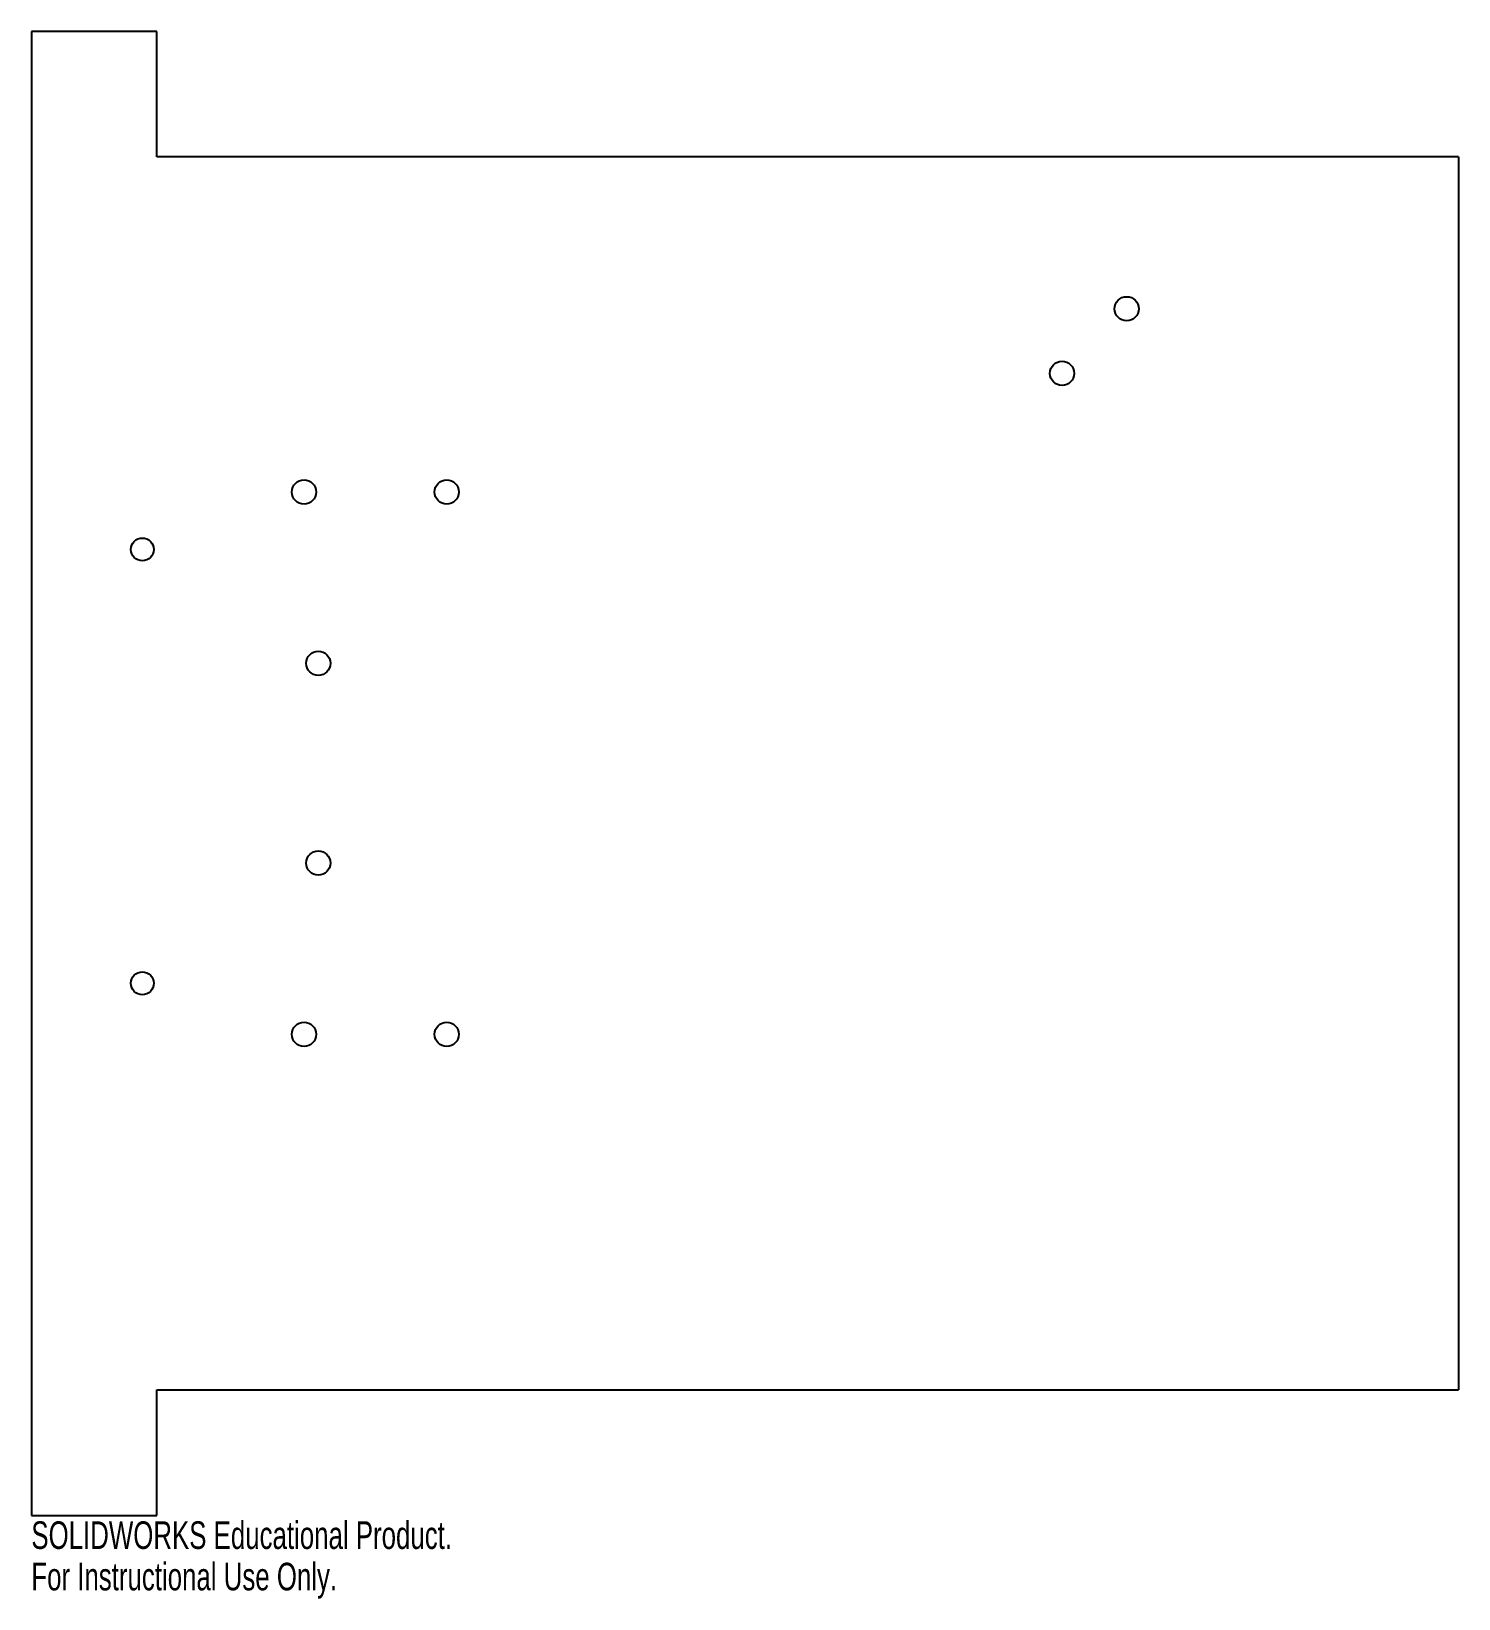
# Model space of a CAD drawing. Header units: millimetres. Extents: x -360 to -110, y -145 to 130.
import ezdxf

# ---------------------------------------------------------------- set-up
doc = ezdxf.new("R2010")
doc.units = ezdxf.units.MM
doc.styles.add('SLDTEXTSTYLE0', font='TXT', dxfattribs={"width": 0.7})

msp = doc.modelspace()

# ---------------------------------------------------------------- linework, layer by layer
at = {"color": 7, "linetype": 'Continuous', "lineweight": 25}
for p, q in [((-360, 130), (-360, -130)), ((-338, 130), (-360, 130)), ((-338, 108), (-338, 130)), ((-110, 108), (-338, 108)), ((-110, 108), (-110, -108)), ((-338, -108), (-110, -108)), ((-338, -130), (-338, -108)), ((-360, -130), (-338, -130))]:
    msp.add_line(p, q, dxfattribs=at)
for centre, radius in [((-168.15, 81.4), 2.12), ((-179.46, 70.09), 2.12), ((-312.24, 49.3), 2.12), ((-287.24, 49.3), 2.12), ((-340.56, 39.24), 2), ((-309.74, 19.3), 2.12), ((-309.74, -15.7), 2.12), ((-340.56, -36.76), 2), ((-312.24, -45.7), 2.12), ((-287.24, -45.7), 2.12)]:
    msp.add_circle(centre, radius, dxfattribs=at)

# ---------------------------------------------------------------- texts
at = {"color": 7, "linetype": 'Continuous', "char_height": 4.8336, "attachment_point": 1, "style": 'SLDTEXTSTYLE0'}
for s, insert in [('SOLIDWORKS Educational Product.', (-360, -131.02)), ('For Instructional Use Only.', (-360, -138.27))]:
    msp.add_mtext(s, dxfattribs=dict(at, insert=insert))

doc.saveas('drawing.dxf')
